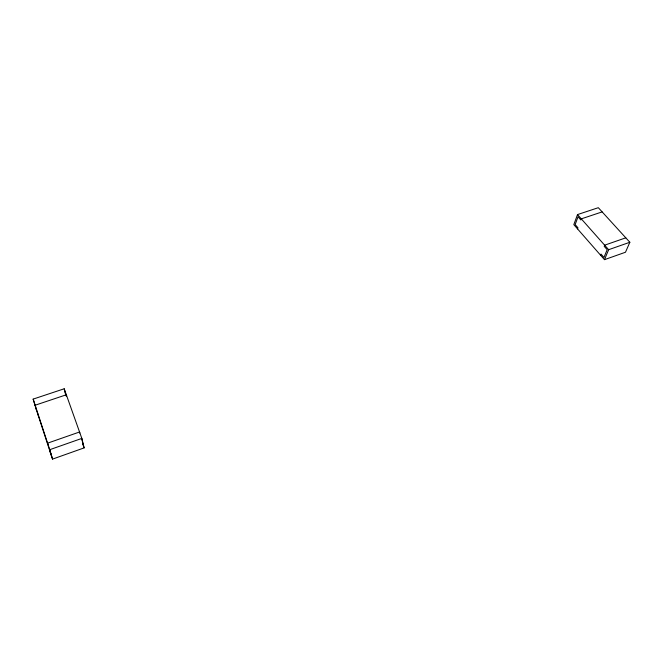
<?xml version="1.0" encoding="UTF-8"?>
<svg xmlns="http://www.w3.org/2000/svg" width="663" height="663" viewBox="0 0 663 663"><rect width="100%" height="100%" fill="white"/><g stroke="black" fill="none" stroke-linecap="round" stroke-linejoin="round"><path stroke-width="0.99" d="M577.506 214.588L573.818 224.641L604.482 259.664L625.482 252.238L629.85 242.268L598.316 207.693L577.506 214.588L608.642 249.694L604.482 259.664M577.548 228.901L577.962 227.79L575.161 224.591L578.028 216.776L580.871 219.983L581.285 218.856L602.145 211.895M600.545 255.164L600.993 254.07L603.952 257.443L607.175 249.686L604.184 246.304L604.639 245.186L625.797 237.826M36.059 408.856L52.526 459.111L84.143 447.881L81.831 438.409L64.203 388.775L33.15 399.109L36.241 409.295M52.526 459.111L49.733 449.696L81.831 438.409M608.642 249.694L629.85 242.268M82.527 443.332L84.143 447.881M33.15 399.109L49.733 449.696M47.902 444.218L47.587 443.157L79.552 431.994L79.809 433.063M50.09 451.578L50.396 452.614M35.479 406.311L35.156 405.217L66.333 394.775L66.607 395.869M37.733 413.861L38.048 414.93M49.51 449.116L51.681 456.451M65.007 391.369L66.201 396.118M64.203 388.775L65.43 393.665M81.516 437.87L83.323 445.246"/></g></svg>
